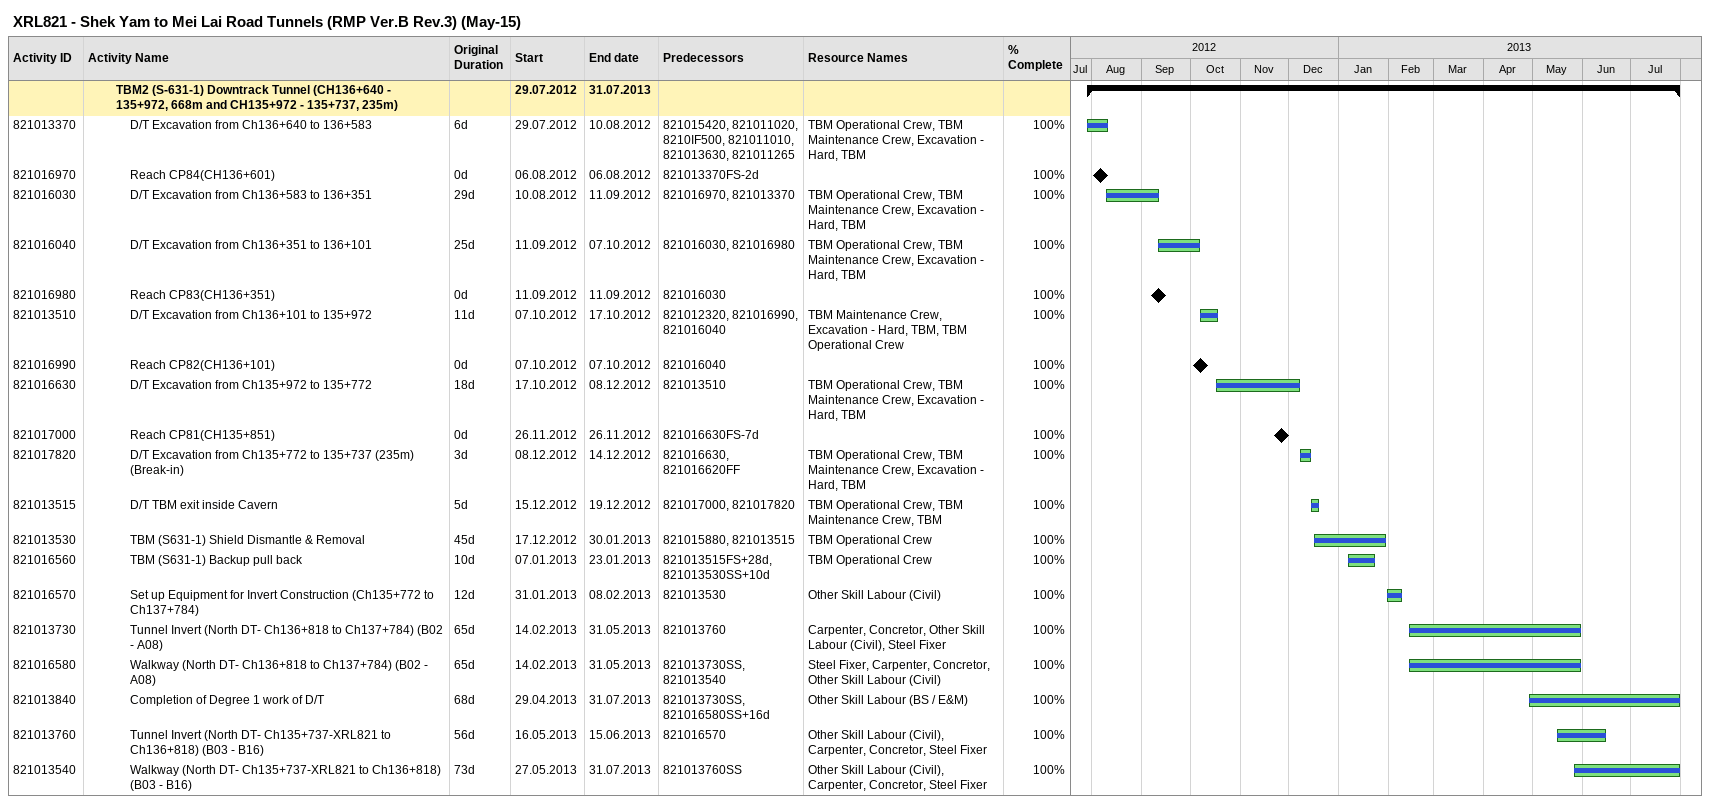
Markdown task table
XRL821 - Shek Yam to Mei Lai Road Tunnels (RMP Ver.B Rev.3) (May-15)

| ID | Level | Task | Original duration | Start | Finish | Predecessors | Resources | % complete |
|---|---|---|---|---|---|---|---|---|
|  | 3 | **TBM2 (S-631-1) Downtrack Tunnel (CH136+640 - 135+972, 668m and CH135+972 - 135+737, 235m)** |  | 2012-07-29 | 2013-07-31 |  |  |  |
| 821013370 | 4 | D/T Excavation from Ch136+640 to 136+583 | 6d | 2012-07-29 | 2012-08-10 | 821015420, 821011020, 8210IF500, 821011010, 821013630, 821011265 | TBM Operational Crew, TBM Maintenance Crew, Excavation - Hard, TBM | 100 |
| 821016970 | 4 | Reach CP84(CH136+601) | 0d | 2012-08-06 | 2012-08-06 | 821013370FS-2d |  | 100 |
| 821016030 | 4 | D/T Excavation from Ch136+583 to 136+351 | 29d | 2012-08-10 | 2012-09-11 | 821016970, 821013370 | TBM Operational Crew, TBM Maintenance Crew, Excavation - Hard, TBM | 100 |
| 821016040 | 4 | D/T Excavation from Ch136+351 to 136+101 | 25d | 2012-09-11 | 2012-10-07 | 821016030, 821016980 | TBM Operational Crew, TBM Maintenance Crew, Excavation - Hard, TBM | 100 |
| 821016980 | 4 | Reach CP83(CH136+351) | 0d | 2012-09-11 | 2012-09-11 | 821016030 |  | 100 |
| 821013510 | 4 | D/T Excavation from Ch136+101 to 135+972 | 11d | 2012-10-07 | 2012-10-17 | 821012320, 821016990, 821016040 | TBM Maintenance Crew, Excavation - Hard, TBM, TBM Operational Crew | 100 |
| 821016990 | 4 | Reach CP82(CH136+101) | 0d | 2012-10-07 | 2012-10-07 | 821016040 |  | 100 |
| 821016630 | 4 | D/T Excavation from Ch135+972 to 135+772 | 18d | 2012-10-17 | 2012-12-08 | 821013510 | TBM Operational Crew, TBM Maintenance Crew, Excavation - Hard, TBM | 100 |
| 821017000 | 4 | Reach CP81(CH135+851) | 0d | 2012-11-26 | 2012-11-26 | 821016630FS-7d |  | 100 |
| 821017820 | 4 | D/T Excavation from Ch135+772 to 135+737 (235m) (Break-in) | 3d | 2012-12-08 | 2012-12-14 | 821016630, 821016620FF | TBM Operational Crew, TBM Maintenance Crew, Excavation - Hard, TBM | 100 |
| 821013515 | 4 | D/T TBM exit inside Cavern | 5d | 2012-12-15 | 2012-12-19 | 821017000, 821017820 | TBM Operational Crew, TBM Maintenance Crew, TBM | 100 |
| 821013530 | 4 | TBM (S631-1) Shield Dismantle & Removal | 45d | 2012-12-17 | 2013-01-30 | 821015880, 821013515 | TBM Operational Crew | 100 |
| 821016560 | 4 | TBM (S631-1) Backup pull back | 10d | 2013-01-07 | 2013-01-23 | 821013515FS+28d, 821013530SS+10d | TBM Operational Crew | 100 |
| 821016570 | 4 | Set up Equipment for Invert Construction (Ch135+772 to Ch137+784) | 12d | 2013-01-31 | 2013-02-08 | 821013530 | Other Skill Labour (Civil) | 100 |
| 821013730 | 4 | Tunnel Invert (North DT- Ch136+818 to Ch137+784) (B02 - A08) | 65d | 2013-02-14 | 2013-05-31 | 821013760 | Carpenter, Concretor, Other Skill Labour (Civil), Steel Fixer | 100 |
| 821016580 | 4 | Walkway (North DT- Ch136+818 to Ch137+784) (B02 - A08) | 65d | 2013-02-14 | 2013-05-31 | 821013730SS, 821013540 | Steel Fixer, Carpenter, Concretor, Other Skill Labour (Civil) | 100 |
| 821013840 | 4 | Completion of Degree 1 work of D/T | 68d | 2013-04-29 | 2013-07-31 | 821013730SS, 821016580SS+16d | Other Skill Labour (BS / E&M) | 100 |
| 821013760 | 4 | Tunnel Invert (North DT- Ch135+737-XRL821 to Ch136+818) (B03 - B16) | 56d | 2013-05-16 | 2013-06-15 | 821016570 | Other Skill Labour (Civil), Carpenter, Concretor, Steel Fixer | 100 |
| 821013540 | 4 | Walkway (North DT- Ch135+737-XRL821 to Ch136+818) (B03 - B16) | 73d | 2013-05-27 | 2013-07-31 | 821013760SS | Other Skill Labour (Civil), Carpenter, Concretor, Steel Fixer | 100 |
